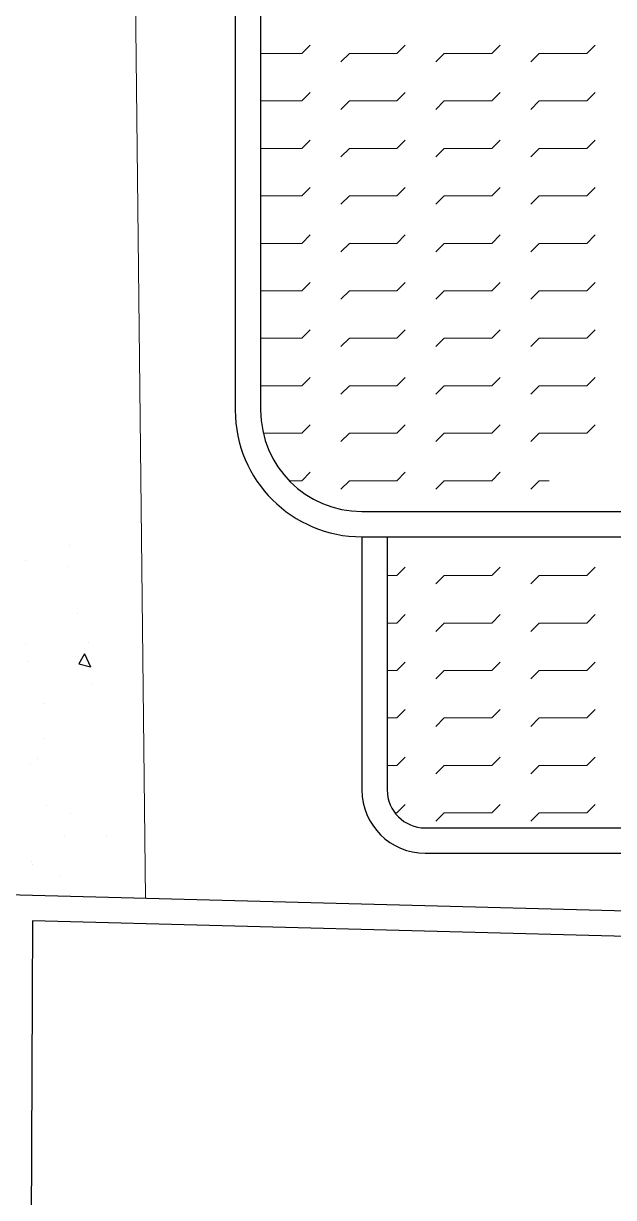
# Model space of a CAD drawing. Header units: inches. Extents: x -7543 to -822, y 102837 to 190349.
# Drawn here: x -837.04869 to -837.02539, y 102837.1778 to 102837.22418 of the extents above; entities that cross this region are included whole.
import ezdxf

# ---------------------------------------------------------------- set-up
doc = ezdxf.new("R2010")
doc.units = ezdxf.units.IN
doc.header["$MEASUREMENT"] = 0
doc.linetypes.add('DASHED2', pattern=[9.525, 6.35, -3.175])
doc.layers.get('0').update_dxf_attribs({"lineweight": 25})
for name, color, linetype, lineweight in [('BİTKİ', 96, 'Continuous', 25), ('SIVA', 150, 'Continuous', 15), ('ÇEKME MESAFESİ', 7, 'Continuous', 20)]:
    doc.layers.add(name, color=color, linetype=linetype, lineweight=lineweight)

msp = doc.modelspace()

# ---------------------------------------------------------------- linework, layer by layer
for p, q in [((-837.040322, 102837.258897), (-837.040322, 102837.208897)), ((-837.039322, 102837.258897), (-837.039322, 102837.208897)), ((-837.035322, 102837.204897), (-837.015322, 102837.204897)), ((-837.035322, 102837.203897), (-837.015322, 102837.203897)), ((-837.035322, 102837.203897), (-837.035322, 102837.193897)), ((-837.034322, 102837.203897), (-837.034322, 102837.193897)), ((-837.032822, 102837.192397), (-837.017822, 102837.192397)), ((-837.032822, 102837.191397), (-837.017822, 102837.191397)), ((-837.001109, 102837.188489), (-837.049333, 102837.189758)), ((-837.048336, 102837.188731), (-837.048917, 102837.024081)), ((-837.000098, 102837.187462), (-837.048336, 102837.188731))]:
    msp.add_line(p, q)
for centre, radius in [((-837.035322, 102837.208897), 0.005), ((-837.035322, 102837.208897), 0.004), ((-837.032822, 102837.193897), 0.0025), ((-837.032822, 102837.193897), 0.0015)]:
    msp.add_arc(centre, radius, 180, 270)
at = {"layer": 'BİTKİ'}
for p, q in [((-837.046885, 102837.203549), (-837.046885, 102837.203549)), ((-837.048609, 102837.202967), (-837.048609, 102837.202967)), ((-837.046928, 102837.202727), (-837.046928, 102837.202727)), ((-837.046559, 102837.200869), (-837.046559, 102837.200869)), ((-837.048604, 102837.199669), (-837.048604, 102837.199669)), ((-837.046107, 102837.199741), (-837.046107, 102837.199741)), ((-837.048517, 102837.198961), (-837.048517, 102837.198961)), ((-837.04628, 102837.199271), (-837.046507, 102837.198882)), ((-837.04628, 102837.199271), (-837.046045, 102837.19876)), ((-837.046504, 102837.198881), (-837.046042, 102837.198759)), ((-837.046001, 102837.198059), (-837.046001, 102837.198059)), ((-837.047864, 102837.197296), (-837.047864, 102837.197296)), ((-837.047878, 102837.19592), (-837.047878, 102837.19592)), ((-837.048425, 102837.194955), (-837.048425, 102837.194955)), ((-837.04815, 102837.195149), (-837.04815, 102837.195149)), ((-837.047781, 102837.193292), (-837.047781, 102837.193292)), ((-837.04683, 102837.19298), (-837.04683, 102837.19298)), ((-837.047063, 102837.19207), (-837.047063, 102837.19207)), ((-837.045426, 102837.192071), (-837.045426, 102837.192071)), ((-837.048356, 102837.191079), (-837.048356, 102837.191079)), ((-837.048333, 102837.190949), (-837.048333, 102837.190949)), ((-837.047223, 102837.190482), (-837.047223, 102837.190482))]:
    msp.add_line(p, q, dxfattribs=at)
at = {"layer": 'SIVA'}
for p, q in [((-837.037693, 102837.22299), (-837.037362, 102837.223322)), ((-837.033943, 102837.22299), (-837.033612, 102837.223322)), ((-837.030193, 102837.22299), (-837.029862, 102837.223322)), ((-837.026443, 102837.22299), (-837.026112, 102837.223322)), ((-837.039322, 102837.22299), (-837.037693, 102837.22299)), ((-837.03615, 102837.222659), (-837.035818, 102837.22299)), ((-837.035818, 102837.22299), (-837.033943, 102837.22299)), ((-837.0324, 102837.222659), (-837.032068, 102837.22299)), ((-837.032068, 102837.22299), (-837.030193, 102837.22299)), ((-837.02865, 102837.222659), (-837.028318, 102837.22299)), ((-837.028318, 102837.22299), (-837.026443, 102837.22299)), ((-837.037693, 102837.221115), (-837.037362, 102837.221447)), ((-837.033943, 102837.221115), (-837.033612, 102837.221447)), ((-837.030193, 102837.221115), (-837.029862, 102837.221447)), ((-837.026443, 102837.221115), (-837.026112, 102837.221447)), ((-837.039322, 102837.221115), (-837.037693, 102837.221115)), ((-837.03615, 102837.220784), (-837.035818, 102837.221115)), ((-837.035818, 102837.221115), (-837.033943, 102837.221115)), ((-837.0324, 102837.220784), (-837.032068, 102837.221115)), ((-837.032068, 102837.221115), (-837.030193, 102837.221115)), ((-837.02865, 102837.220784), (-837.028318, 102837.221115)), ((-837.028318, 102837.221115), (-837.026443, 102837.221115)), ((-837.037693, 102837.21924), (-837.037362, 102837.219572)), ((-837.033943, 102837.21924), (-837.033612, 102837.219572)), ((-837.030193, 102837.21924), (-837.029862, 102837.219572)), ((-837.026443, 102837.21924), (-837.026112, 102837.219572)), ((-837.039322, 102837.21924), (-837.037693, 102837.21924)), ((-837.03615, 102837.218909), (-837.035818, 102837.21924)), ((-837.035818, 102837.21924), (-837.033943, 102837.21924)), ((-837.0324, 102837.218909), (-837.032068, 102837.21924)), ((-837.032068, 102837.21924), (-837.030193, 102837.21924)), ((-837.02865, 102837.218909), (-837.028318, 102837.21924)), ((-837.028318, 102837.21924), (-837.026443, 102837.21924)), ((-837.037693, 102837.217365), (-837.037362, 102837.217697)), ((-837.033943, 102837.217365), (-837.033612, 102837.217697)), ((-837.030193, 102837.217365), (-837.029862, 102837.217697)), ((-837.026443, 102837.217365), (-837.026112, 102837.217697)), ((-837.039322, 102837.217365), (-837.037693, 102837.217365)), ((-837.03615, 102837.217034), (-837.035818, 102837.217365)), ((-837.035818, 102837.217365), (-837.033943, 102837.217365)), ((-837.0324, 102837.217034), (-837.032068, 102837.217365)), ((-837.032068, 102837.217365), (-837.030193, 102837.217365)), ((-837.02865, 102837.217034), (-837.028318, 102837.217365)), ((-837.028318, 102837.217365), (-837.026443, 102837.217365)), ((-837.037693, 102837.21549), (-837.037362, 102837.215822)), ((-837.033943, 102837.21549), (-837.033612, 102837.215822)), ((-837.030193, 102837.21549), (-837.029862, 102837.215822)), ((-837.026443, 102837.21549), (-837.026112, 102837.215822)), ((-837.039322, 102837.21549), (-837.037693, 102837.21549)), ((-837.03615, 102837.215159), (-837.035818, 102837.21549)), ((-837.035818, 102837.21549), (-837.033943, 102837.21549)), ((-837.0324, 102837.215159), (-837.032068, 102837.21549)), ((-837.032068, 102837.21549), (-837.030193, 102837.21549)), ((-837.02865, 102837.215159), (-837.028318, 102837.21549)), ((-837.028318, 102837.21549), (-837.026443, 102837.21549)), ((-837.037693, 102837.213615), (-837.037362, 102837.213947)), ((-837.033943, 102837.213615), (-837.033612, 102837.213947)), ((-837.030193, 102837.213615), (-837.029862, 102837.213947)), ((-837.026443, 102837.213615), (-837.026112, 102837.213947)), ((-837.039322, 102837.213615), (-837.037693, 102837.213615)), ((-837.03615, 102837.213284), (-837.035818, 102837.213615)), ((-837.035818, 102837.213615), (-837.033943, 102837.213615)), ((-837.0324, 102837.213284), (-837.032068, 102837.213615)), ((-837.032068, 102837.213615), (-837.030193, 102837.213615)), ((-837.02865, 102837.213284), (-837.028318, 102837.213615)), ((-837.028318, 102837.213615), (-837.026443, 102837.213615)), ((-837.037693, 102837.21174), (-837.037362, 102837.212072)), ((-837.033943, 102837.21174), (-837.033612, 102837.212072)), ((-837.030193, 102837.21174), (-837.029862, 102837.212072)), ((-837.026443, 102837.21174), (-837.026112, 102837.212072)), ((-837.039322, 102837.21174), (-837.037693, 102837.21174)), ((-837.03615, 102837.211409), (-837.035818, 102837.21174)), ((-837.035818, 102837.21174), (-837.033943, 102837.21174)), ((-837.0324, 102837.211409), (-837.032068, 102837.21174)), ((-837.032068, 102837.21174), (-837.030193, 102837.21174)), ((-837.02865, 102837.211409), (-837.028318, 102837.21174)), ((-837.028318, 102837.21174), (-837.026443, 102837.21174)), ((-837.037693, 102837.209865), (-837.037362, 102837.210197)), ((-837.033943, 102837.209865), (-837.033612, 102837.210197)), ((-837.030193, 102837.209865), (-837.029862, 102837.210197)), ((-837.026443, 102837.209865), (-837.026112, 102837.210197)), ((-837.039322, 102837.209865), (-837.037693, 102837.209865)), ((-837.03615, 102837.209534), (-837.035818, 102837.209865)), ((-837.035818, 102837.209865), (-837.033943, 102837.209865)), ((-837.0324, 102837.209534), (-837.032068, 102837.209865)), ((-837.032068, 102837.209865), (-837.030193, 102837.209865)), ((-837.02865, 102837.209534), (-837.028318, 102837.209865)), ((-837.028318, 102837.209865), (-837.026443, 102837.209865)), ((-837.037693, 102837.20799), (-837.037362, 102837.208322)), ((-837.033943, 102837.20799), (-837.033612, 102837.208322)), ((-837.030193, 102837.20799), (-837.029862, 102837.208322)), ((-837.026443, 102837.20799), (-837.026112, 102837.208322)), ((-837.039218, 102837.20799), (-837.037693, 102837.20799)), ((-837.03615, 102837.207659), (-837.035818, 102837.20799)), ((-837.035818, 102837.20799), (-837.033943, 102837.20799)), ((-837.0324, 102837.207659), (-837.032068, 102837.20799)), ((-837.032068, 102837.20799), (-837.030193, 102837.20799)), ((-837.02865, 102837.207659), (-837.028318, 102837.20799)), ((-837.028318, 102837.20799), (-837.026443, 102837.20799)), ((-837.037693, 102837.206115), (-837.037362, 102837.206447)), ((-837.033943, 102837.206115), (-837.033612, 102837.206447)), ((-837.030193, 102837.206115), (-837.029862, 102837.206447)), ((-837.038196, 102837.206115), (-837.037693, 102837.206115)), ((-837.03615, 102837.205784), (-837.035818, 102837.206115)), ((-837.035818, 102837.206115), (-837.033943, 102837.206115)), ((-837.0324, 102837.205784), (-837.032068, 102837.206115)), ((-837.032068, 102837.206115), (-837.030193, 102837.206115)), ((-837.02865, 102837.205784), (-837.028318, 102837.206115)), ((-837.028318, 102837.206115), (-837.027931, 102837.206115)), ((-837.033943, 102837.202365), (-837.033612, 102837.202697)), ((-837.030193, 102837.202365), (-837.029862, 102837.202697)), ((-837.026443, 102837.202365), (-837.026112, 102837.202697)), ((-837.034322, 102837.202365), (-837.033943, 102837.202365)), ((-837.0324, 102837.202034), (-837.032068, 102837.202365)), ((-837.032068, 102837.202365), (-837.030193, 102837.202365)), ((-837.02865, 102837.202034), (-837.028318, 102837.202365)), ((-837.028318, 102837.202365), (-837.026443, 102837.202365)), ((-837.033943, 102837.20049), (-837.033612, 102837.200822)), ((-837.030193, 102837.20049), (-837.029862, 102837.200822)), ((-837.026443, 102837.20049), (-837.026112, 102837.200822)), ((-837.034322, 102837.20049), (-837.033943, 102837.20049)), ((-837.0324, 102837.200159), (-837.032068, 102837.20049)), ((-837.032068, 102837.20049), (-837.030193, 102837.20049)), ((-837.02865, 102837.200159), (-837.028318, 102837.20049)), ((-837.028318, 102837.20049), (-837.026443, 102837.20049)), ((-837.033943, 102837.198615), (-837.033612, 102837.198947)), ((-837.030193, 102837.198615), (-837.029862, 102837.198947)), ((-837.026443, 102837.198615), (-837.026112, 102837.198947)), ((-837.034322, 102837.198615), (-837.033943, 102837.198615)), ((-837.0324, 102837.198284), (-837.032068, 102837.198615)), ((-837.032068, 102837.198615), (-837.030193, 102837.198615)), ((-837.02865, 102837.198284), (-837.028318, 102837.198615)), ((-837.028318, 102837.198615), (-837.026443, 102837.198615)), ((-837.033943, 102837.19674), (-837.033612, 102837.197072)), ((-837.030193, 102837.19674), (-837.029862, 102837.197072)), ((-837.026443, 102837.19674), (-837.026112, 102837.197072)), ((-837.034322, 102837.19674), (-837.033943, 102837.19674)), ((-837.0324, 102837.196409), (-837.032068, 102837.19674)), ((-837.032068, 102837.19674), (-837.030193, 102837.19674)), ((-837.02865, 102837.196409), (-837.028318, 102837.19674)), ((-837.028318, 102837.19674), (-837.026443, 102837.19674)), ((-837.034322, 102837.194865), (-837.033943, 102837.194865)), ((-837.033943, 102837.194865), (-837.033612, 102837.195197)), ((-837.0324, 102837.194534), (-837.032068, 102837.194865)), ((-837.032068, 102837.194865), (-837.030193, 102837.194865)), ((-837.030193, 102837.194865), (-837.029862, 102837.195197)), ((-837.02865, 102837.194534), (-837.028318, 102837.194865)), ((-837.028318, 102837.194865), (-837.026443, 102837.194865)), ((-837.026443, 102837.194865), (-837.026112, 102837.195197)), ((-837.034017, 102837.19299), (-837.033943, 102837.19299)), ((-837.033943, 102837.19299), (-837.033612, 102837.193322)), ((-837.0324, 102837.192659), (-837.032068, 102837.19299)), ((-837.032068, 102837.19299), (-837.030193, 102837.19299)), ((-837.030193, 102837.19299), (-837.029862, 102837.193322)), ((-837.02865, 102837.192659), (-837.028318, 102837.19299)), ((-837.028318, 102837.19299), (-837.026443, 102837.19299)), ((-837.026443, 102837.19299), (-837.026112, 102837.193322))]:
    msp.add_line(p, q, dxfattribs=at)
at = {"layer": 'ÇEKME MESAFESİ', "linetype": 'DASHED2', "ltscale": 10}
msp.add_line((-837.043874, 102837.189614), (-837.045011, 102837.294919), dxfattribs=at)

doc.saveas('drawing.dxf')
